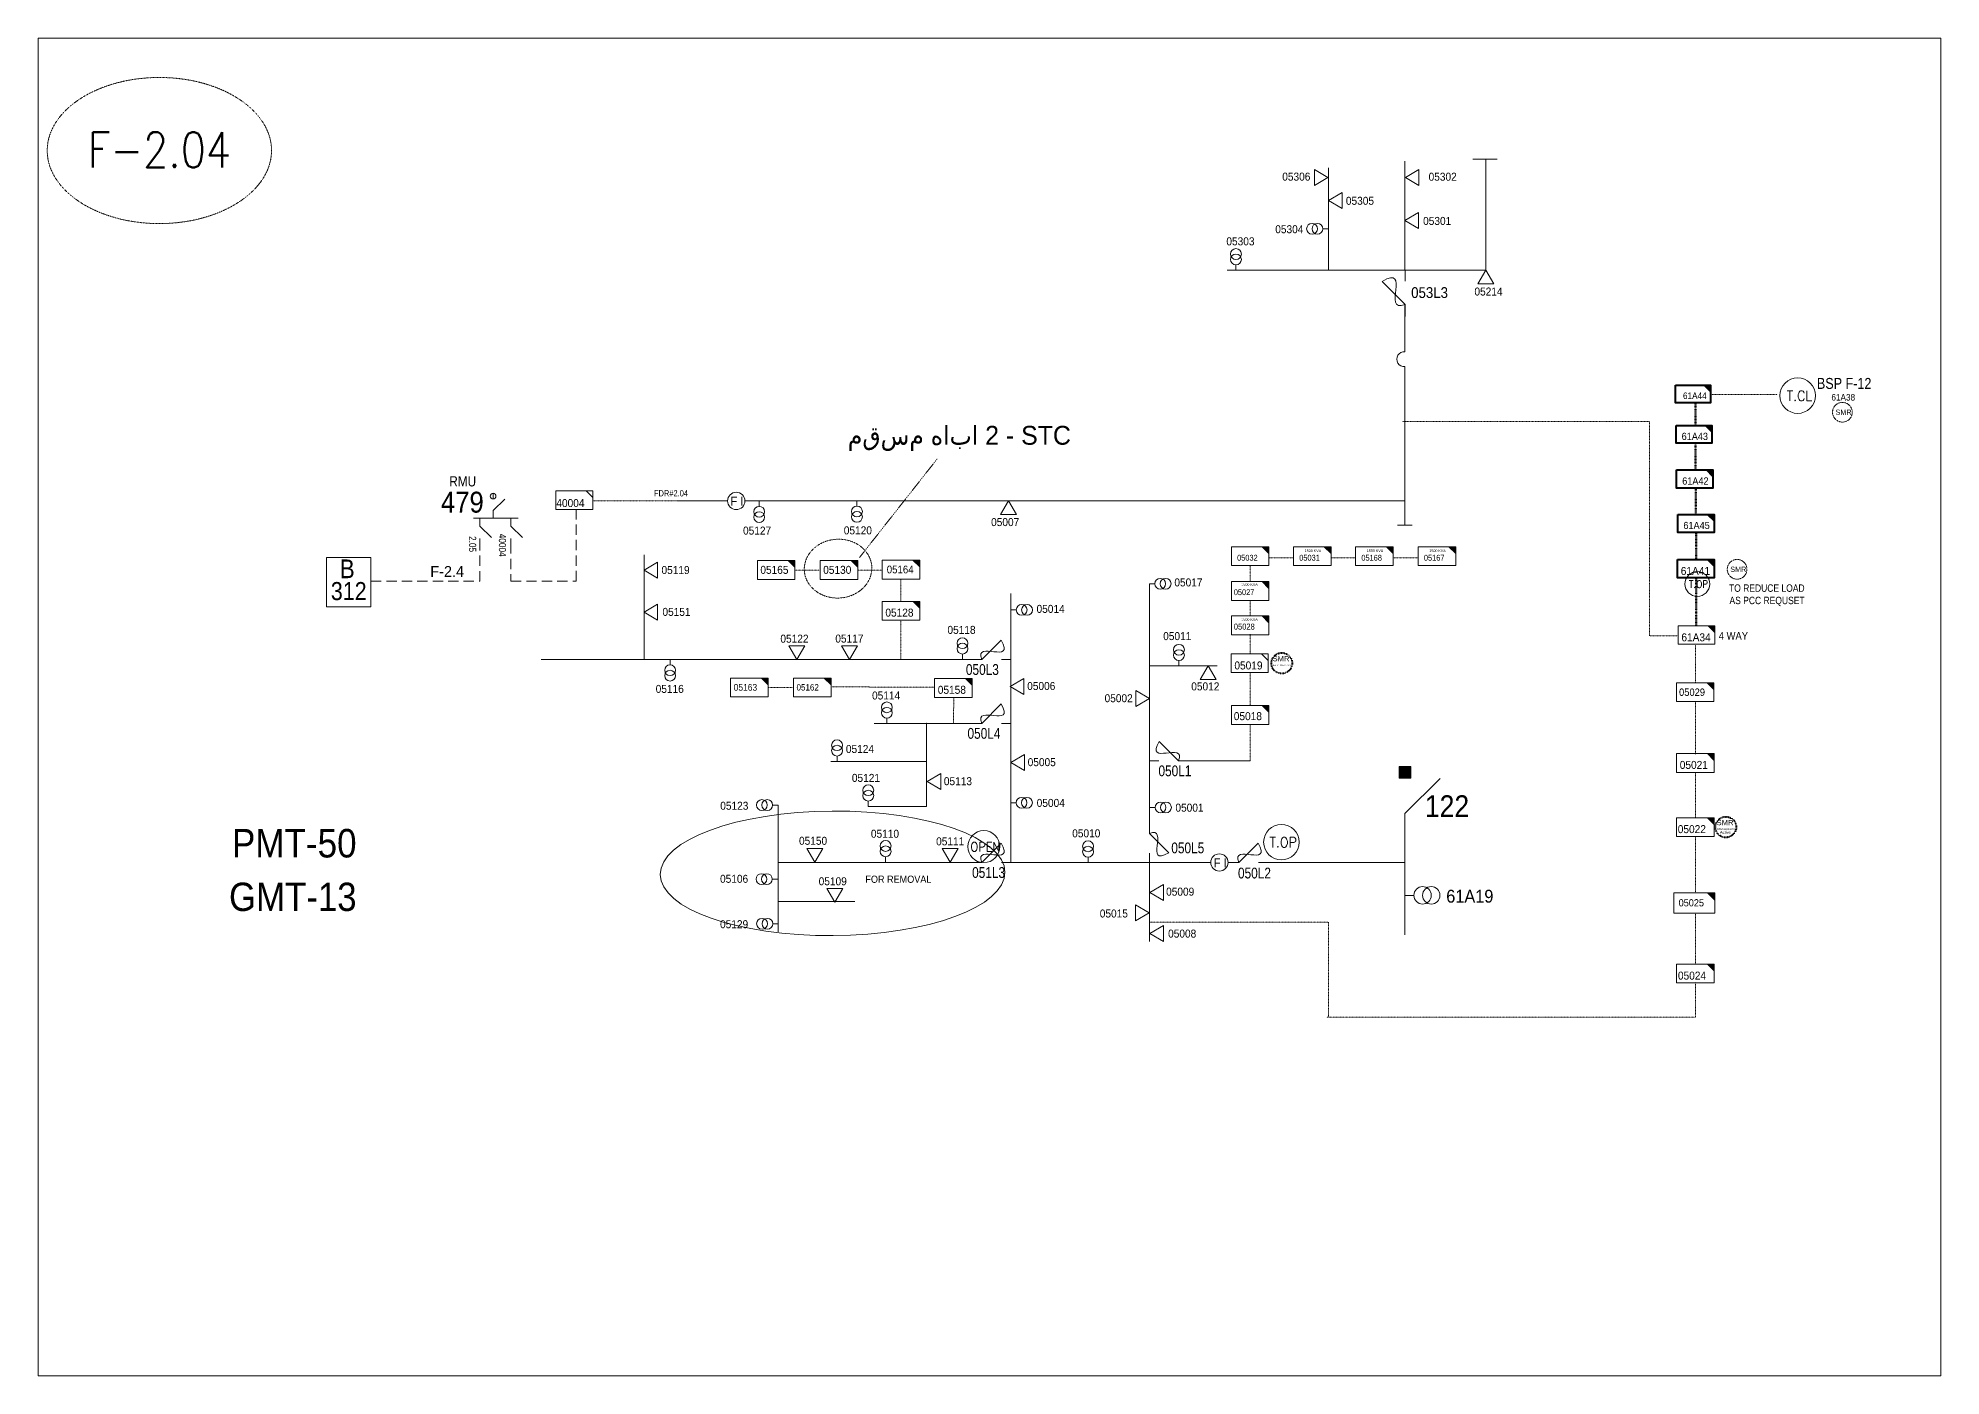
# Model space of a CAD drawing. Header units: metres. Extents: x 65984 to 144644, y -19036 to 23726.
# Drawn here: x 113699 to 114579, y 13125 to 13744 of the extents above; entities that cross this region are included whole.
import ezdxf
from ezdxf.enums import TextEntityAlignment as Align

# ---------------------------------------------------------------- set-up
doc = ezdxf.new("R2010")
doc.units = ezdxf.units.M
doc.header["$MEASUREMENT"] = 0
doc.linetypes.add('DGN Style 3', pattern=[0.013877, 0, -0.013877])
doc.linetypes.add('HIDDEN2', pattern=[2381.25, 1587.5, -793.75])
doc.layers.get('0').update_dxf_attribs({"color": 95, "lineweight": 40})
for name, color, linetype, lineweight in [('ABS', 7, 'Continuous', 40), ('ABS NUMBER', 112, 'Continuous', 30), ('d_eos', 111, 'Continuous', 40), ('d_eos no', 121, 'Continuous', 40), ('d_fco', 5, 'Continuous', 40), ('d_fco text', 95, 'Continuous', 40), ('d_oh branch', 94, 'Continuous', 40), ('d_switch', 95, 'Continuous', 40), ('d_tf', 1, 'Continuous', 40), ('d_tf no', 6, 'Continuous', 40), ('d_tf_200', 1, 'Continuous', 40), ('d_ug cable', 95, 'Continuous', 40), ('d_unit sub', 7, 'Continuous', 40), ('EARTH FAULT INDICATOR', 95, 'Continuous', 40), ('FDR  2  05', 154, 'Continuous', 40), ('fedr no', 95, 'Continuous', 40), ('GRID STATION 01', 7, 'Continuous', 40), ('Level 37', 7, 'Continuous', 0), ('O H MAIN FEEDER', 4, 'Continuous', 100), ('SW N O', 114, 'Continuous', 30)]:
    doc.layers.add(name, color=color, linetype=linetype, lineweight=lineweight)
doc.styles.add('NASKHF', font='naskhf.shx', dxfattribs={"height": 8})
doc.styles.get("Standard").update_dxf_attribs({"font": 'txt.shx'})
doc.styles.add('Style-Andalus', font='andlso.ttf')
doc.styles.add('Style-Arabic Transparent', font='arial.ttf')
doc.styles.add('Style-Arial', font='arial.ttf')
doc.styles.add('Style-ENGINEERING', font='ENGINEERING.shx')
doc.styles.add('Style-msdefault', font='msdefault.shx')
doc.styles.add('Style-STANDARD', font='STANDARD.shx')

# ---------------------------------------------------------------- blocks, each defined once
blk = doc.blocks.new('TF_8')
at = {"color": 0, "linetype": 'ByBlock', "lineweight": -2}
blk.add_line((6.3, 4.95), (9.9, 1.35), dxfattribs=at)
blk.add_3dface([(-10.1, 4.95), (9.9, 4.95), (9.9, -5.05), (-10.1, -5.05)], dxfattribs=at)
blk = doc.blocks.new('TFU_87')
at = {"layer": 'd_tf_200', "color": 6, "linetype": 'Continuous', "lineweight": 13}
blk.add_line((0, 10), (0, 0), dxfattribs=at)
at = {"layer": 'd_tf_200', "color": 6, "linetype": 'Continuous', "lineweight": 13, "extrusion": (0, 0, -1)}
for centre in [(0, 30), (0, 20)]:
    blk.add_circle(centre, 10, dxfattribs=at)
blk = doc.blocks.new('*U1012')
at = {"layer": 'd_fco', "color": 7, "linetype": 'Continuous', "lineweight": 13}
blk.add_line((-4.6, 4.21), (-10.13, 4.21), dxfattribs=at)
at = {"layer": 'd_fco', "color": 7, "linetype": 'Continuous', "lineweight": 13, "flags": 128}
blk.add_lwpolyline([(13.02, 4.21), (7.07, 4.21), (-4.4, -7.26)], dxfattribs=at)
at = {"layer": 'd_fco', "color": 7, "linetype": 'Continuous', "lineweight": 13}
blk.add_open_spline([(-4.4, -7.26), (-13, 7.69), (11.58, -7.67), (7.07, 4.21)], degree=3, dxfattribs=at)
blk = doc.blocks.new('ABS2_1_1')
at = {"color": 0, "linetype": 'ByBlock', "lineweight": -2, "ltscale": 500}
for q in [(-29900, 43500), (0, 0)]:
    blk.add_line((0, 13600), q, dxfattribs=at)
at = {"color": 0, "linetype": 'ByBlock', "lineweight": -2, "ltscale": 500, "flags": 128}
for points in [[(5000, 43600), (-5000, 43600), (-5000, 53600), (5000, 53600)], [(3791, 49653), (3791, 49653), (3791, 49653)]]:
    blk.add_lwpolyline(points, close=True, dxfattribs=at)
at = {"color": 0, "linetype": 'ByBlock', "lineweight": -2, "ltscale": 500}
for points in [[(5000, 43600), (-5000, 43600), (5000, 53600), (-5000, 53600)], [(3791, 49653), (3791, 49653), (3791, 49653)]]:
    blk.add_solid(points, dxfattribs=at)
blk = doc.blocks.new('exist.us-1000kva')
at = {"color": 0, "linetype": 'ByBlock', "lineweight": -2, "flags": 128}
blk.add_lwpolyline([(40, 12.9), (32.8, 20), (40, 20)], close=True, dxfattribs=at)
at = {"color": 0, "linetype": 'ByBlock', "lineweight": -2, "extrusion": (0, 0, -1)}
blk.add_solid([(-40, 12.9), (-32.8, 20), (-40, 20)], dxfattribs=at)
at = {"color": 0, "linetype": 'ByBlock', "lineweight": -2, "xscale": 2, "yscale": 2}
blk.add_blockref('TF_8', (20.2, 10.1), dxfattribs=at)
blk = doc.blocks.new('*U1006')
at = {"layer": 'EARTH FAULT INDICATOR', "color": 2, "linetype": 'Continuous', "lineweight": 13}
blk.add_circle((0.02, 0.13), 4, dxfattribs=at)
at = {"layer": 'EARTH FAULT INDICATOR', "color": 2, "lineweight": 13, "style": 'Style-Andalus', "width": 0.9}
blk.add_text('F I', height=4.234, dxfattribs=at).set_placement((-2.61, 2.11), align=Align.TOP_LEFT)
blk = doc.blocks.new('FUSE01')
at = {"color": 0, "linetype": 'ByBlock', "lineweight": -2}
blk.add_line((0, -17.15), (0, -22.55), dxfattribs=at)
at = {"color": 0, "linetype": 'ByBlock', "lineweight": -2, "flags": 128}
blk.add_lwpolyline([(0, 0.05), (0, -5.75), (-11.2, -16.95)], dxfattribs=at)
at = {"color": 0, "linetype": 'ByBlock', "lineweight": -2}
blk.add_open_spline([(-11.2, -16.95), (3.4, -25.35), (-11.6, -1.35), (0, -5.75)], degree=3, dxfattribs=at)
blk = doc.blocks.new('TRA1_732')
at = {"layer": 'd_tf', "color": 6, "linetype": 'Continuous', "lineweight": 13, "ltscale": 0.00031041, "extrusion": (0, 0, -1), "flags": 128}
blk.add_lwpolyline([(-10, -17), (0, 0), (10, -17)], close=True, dxfattribs=at)
blk = doc.blocks.new('TRA1_731')
at = {"layer": 'd_tf', "color": 6, "linetype": 'Continuous', "lineweight": 13, "ltscale": 0.00031041, "xscale": 1.000046566207833, "yscale": 1.000046566207833, "zscale": 1.000046566207833, "rotation": 180}
blk.add_blockref('TRA1_732', (0, 0), dxfattribs=at)
blk = doc.blocks.new('TRA1_734')
at = {"layer": 'd_tf', "color": 6, "linetype": 'Continuous', "lineweight": 13, "ltscale": 0.00031041, "flags": 128}
blk.add_lwpolyline([(10, -17), (0, 0), (-10, -17)], close=True, dxfattribs=at)
blk = doc.blocks.new('TRA1_733')
at = {"layer": 'd_tf', "color": 6, "linetype": 'Continuous', "lineweight": 13, "ltscale": 0.00031041, "xscale": 1.000046566207833, "yscale": 1.000046566207833, "zscale": 1.000046566207833, "rotation": 180}
blk.add_blockref('TRA1_734', (0, 0), dxfattribs=at)
blk = doc.blocks.new('TRA1_736')
at = {"layer": 'd_tf', "color": 6, "linetype": 'Continuous', "lineweight": 13, "ltscale": 0.00031041, "flags": 128}
blk.add_lwpolyline([(10, -17), (0, 0), (-10, -17)], close=True, dxfattribs=at)
blk = doc.blocks.new('TRA1_735')
at = {"layer": 'd_tf', "color": 6, "linetype": 'Continuous', "lineweight": 13, "ltscale": 0.00031041, "xscale": 1.000046566207833, "yscale": 1.000046566207833, "zscale": 1.000046566207833, "rotation": 180}
blk.add_blockref('TRA1_736', (0, 0), dxfattribs=at)
blk = doc.blocks.new('TRA1_738')
at = {"layer": 'd_tf', "color": 6, "linetype": 'Continuous', "lineweight": 13, "ltscale": 0.00033988, "flags": 128}
blk.add_lwpolyline([(10, -17), (0, 0), (-10, -17)], close=True, dxfattribs=at)
blk = doc.blocks.new('TRA1_737')
at = {"layer": 'd_tf', "color": 6, "linetype": 'Continuous', "lineweight": 13, "ltscale": 0.00033988, "xscale": 1.000046566207833, "yscale": 1.000046566207833, "zscale": 1.000046566207833, "rotation": 180}
blk.add_blockref('TRA1_738', (0, 0), dxfattribs=at)
blk = doc.blocks.new('TRA1_740')
at = {"layer": 'd_tf', "color": 6, "linetype": 'Continuous', "lineweight": 13, "ltscale": 0.00033988, "extrusion": (0, 0, -1), "flags": 128}
blk.add_lwpolyline([(-10, -17), (0, 0), (10, -17)], close=True, dxfattribs=at)
blk = doc.blocks.new('TRA1_739')
at = {"layer": 'd_tf', "color": 6, "linetype": 'Continuous', "lineweight": 13, "ltscale": 0.00033988, "xscale": 1.000046566207833, "yscale": 1.000046566207833, "zscale": 1.000046566207833, "rotation": 180}
blk.add_blockref('TRA1_740', (0, 0), dxfattribs=at)
blk = doc.blocks.new('TRA1_742')
at = {"layer": 'd_tf', "color": 6, "linetype": 'Continuous', "lineweight": 13, "ltscale": 0.00033988, "extrusion": (0, 0, -1), "flags": 128}
blk.add_lwpolyline([(-10, -17), (0, 0), (10, -17)], close=True, dxfattribs=at)
blk = doc.blocks.new('TRA1_741')
at = {"layer": 'd_tf', "color": 6, "linetype": 'Continuous', "lineweight": 13, "ltscale": 0.00033988, "xscale": 1.000046566207833, "yscale": 1.000046566207833, "zscale": 1.000046566207833, "rotation": 180}
blk.add_blockref('TRA1_742', (0, 0), dxfattribs=at)
blk = doc.blocks.new('TRA1_744')
at = {"layer": 'd_tf', "color": 6, "linetype": 'Continuous', "lineweight": 13, "ltscale": 0.00033988, "extrusion": (0, 0, -1), "flags": 128}
blk.add_lwpolyline([(-10, -17), (0, 0), (10, -17)], close=True, dxfattribs=at)
blk = doc.blocks.new('TRA1_743')
at = {"layer": 'd_tf', "color": 6, "linetype": 'Continuous', "lineweight": 13, "ltscale": 0.00033988, "xscale": 1.000046566207833, "yscale": 1.000046566207833, "zscale": 1.000046566207833, "rotation": 180}
blk.add_blockref('TRA1_744', (0, 0), dxfattribs=at)
blk = doc.blocks.new('TRA1_746')
at = {"layer": 'd_tf', "color": 6, "linetype": 'Continuous', "lineweight": 13, "ltscale": 0.00033988, "extrusion": (0, 0, -1), "flags": 128}
blk.add_lwpolyline([(-10, -17), (0, 0), (10, -17)], close=True, dxfattribs=at)
blk = doc.blocks.new('TRA1_745')
at = {"layer": 'd_tf', "color": 6, "linetype": 'Continuous', "lineweight": 13, "ltscale": 0.00033988, "xscale": 1.000046566207833, "yscale": 1.000046566207833, "zscale": 1.000046566207833, "rotation": 180}
blk.add_blockref('TRA1_746', (0, 0), dxfattribs=at)
blk = doc.blocks.new('*U3828')
at = {"color": 2, "linetype": 'DGN Style 3'}
blk.add_circle((0, 0), 40.1, dxfattribs=at)
at = {"color": 1, "style": 'Style-ENGINEERING', "width": 1.09375}
blk.add_text('SMR', height=20.04, dxfattribs=at).set_placement((29.5, 7.3), align=Align.RIGHT)
at = {"color": 7, "true_color": 0xffffff, "insert": (-35.1, -5.1), "char_height": 5.833, "width": 324.554, "attachment_point": 1}
blk.add_mtext('\\fCalibri|b0|i0|c178178|p39;ACTIVE 18.09.2023\\P', dxfattribs=at)
blk = doc.blocks.new('*U1280')
at = {"layer": 'SW N O', "color": 1, "lineweight": 13}
blk.add_circle((0, 0), 16.8, dxfattribs=at)
at = {"layer": 'SW N O', "color": 1, "lineweight": 13, "style": 'Style-STANDARD'}
blk.add_text('T.CL', height=9.6, dxfattribs=at).set_placement((1.7, -0.2), align=Align.MIDDLE_CENTER)
blk = doc.blocks.new('*U4150')
at = {"layer": 'SW N O', "color": 121, "lineweight": 13}
blk.add_circle((0, 0), 16.8, dxfattribs=at)
at = {"layer": 'SW N O', "color": 121, "lineweight": 13, "style": 'Style-STANDARD'}
blk.add_text('T.OP', height=9.6, dxfattribs=at).set_placement((1.7, -0.2), align=Align.MIDDLE_CENTER)
blk = doc.blocks.new('*U4411')
at = {"layer": 'SW N O', "color": 131, "lineweight": 13}
blk.add_circle((0, 0), 16.8, dxfattribs=at)
at = {"layer": 'SW N O', "color": 131, "lineweight": 13, "style": 'Style-STANDARD'}
blk.add_text('OPEN', height=9.6, dxfattribs=at).set_placement((1.7, -0.2), align=Align.MIDDLE_CENTER)

msp = doc.modelspace()

# ---------------------------------------------------------------- linework, layer by layer
at = {"layer": 'd_eos', "color": 7, "linetype": 'Continuous', "lineweight": 13, "ltscale": 0.393194}
for p, q in [((113909.73, 13531.06), (113909.73, 13533.25)), ((113909.73, 13525.49), (113915.16, 13530.76)), ((113909.73, 13521.89), (113909.73, 13525.49)), ((113900.71, 13521.91), (113921.24, 13521.91)), ((113903.59, 13521.88), (113903.59, 13518.28)), ((113903.59, 13518.28), (113909.02, 13513.01)), ((113917.96, 13521.91), (113917.96, 13518.31)), ((113917.96, 13518.31), (113923.39, 13513.04)), ((113903.59, 13512.51), (113903.59, 13510.32)), ((113917.96, 13512.54), (113917.96, 13510.35))]:
    msp.add_line(p, q, dxfattribs=at)
at = {"layer": 'd_oh branch', "color": 6, "linetype": 'Continuous', "lineweight": 13}
for p, q in [((114295.96, 13683.86), (114295.96, 13636.57)), ((114331.41, 13686.99), (114331.41, 13636.71)), ((114374.06, 13687.87), (114362.76, 13687.87)), ((114368.78, 13687.87), (114368.78, 13636.57)), ((114249.19, 13636.57), (114368.78, 13636.57)), ((114331.41, 13620.77), (114331.41, 13598.84)), ((114331.41, 13592.02), (114331.41, 13529.93)), ((114328.01, 13518.8), (114334.77, 13518.8)), ((113979.52, 13456.63), (113979.52, 13505.07)), ((114213.21, 13491.64), (114213.21, 13380.87)), ((114149.1, 13487.18), (114149.1, 13362.79)), ((113932.01, 13456.63), (114130.94, 13456.63)), ((114213.21, 13453.63), (114244.52, 13453.63)), ((114131.58, 13427.11), (114085.97, 13427.11)), ((114110.14, 13427.11), (114110.14, 13388.67)), ((114110.14, 13409.43), (114065.89, 13409.43)), ((114230, 13409.8), (114259.77, 13409.8)), ((114041.5, 13330.79), (114041.5, 13389.34)), ((114110.14, 13388.67), (114083.23, 13388.67)), ((114131.03, 13362.79), (114041.5, 13362.79)), ((114241.58, 13362.79), (114149.1, 13362.79)), ((114213.21, 13362.79), (114213.21, 13326.23)), ((114251.11, 13362.79), (114249.58, 13362.79)), ((114331.41, 13362.79), (114267.95, 13362.79)), ((114041.5, 13344.79), (114076.99, 13344.79))]:
    msp.add_line(p, q, dxfattribs=at)
msp.add_arc((114331.07, 13595.43), 3.43, 84.35972, 275.64021, dxfattribs=at)
at = {"layer": 'd_ug cable', "color": 2, "linetype": 'DGN Style 3', "lineweight": 13}
msp.add_line((114079.18, 13503.8), (114115.05, 13549.33), dxfattribs=at)
at = {"layer": 'd_ug cable', "color": 6, "linetype": 'DGN Style 3', "lineweight": 13}
for p, q in [((113994.99, 13529.93), (113955.83, 13529.93)), ((114259.75, 13492.89), (114259.76, 13500.06)), ((114279.83, 13503.61), (114268.55, 13503.61)), ((114308.57, 13503.61), (114297.21, 13503.6)), ((114337.48, 13503.61), (114325.95, 13503.6)), ((114060.56, 13497.93), (114049.28, 13497.93)), ((114089.63, 13497.93), (114078.35, 13497.93)), ((114098.31, 13483.5), (114098.31, 13493.83)), ((114259.75, 13476.78), (114259.76, 13483.95)), ((114098.34, 13456.63), (114098.34, 13474.81)), ((114259.75, 13459.19), (114259.76, 13468.37)), ((114465.75, 13445.98), (114465.75, 13463.36)), ((114259.77, 13435.48), (114259.77, 13450.66)), ((114048.21, 13443.6), (114036.93, 13443.6)), ((114113.89, 13443.85), (114066.45, 13443.94)), ((114122.69, 13427.11), (114122.71, 13438.99)), ((114465.75, 13412.92), (114465.75, 13436.96)), ((114259.77, 13409.8), (114259.77, 13426.64))]:
    msp.add_line(p, q, dxfattribs=at)
at = {"layer": 'd_ug cable', "color": 6, "linetype": 'DGN Style 3', "lineweight": 13, "flags": 128}
for points in [[(114503.57, 13579.18), (114472.71, 13579.18)], [(114444.52, 13566.69), (114330.19, 13566.69)], [(114444.52, 13566.69), (114444.52, 13467.57), (114457.48, 13467.57)], [(114465.75, 13383.22), (114465.75, 13404.4)], [(114465.75, 13348.83), (114465.75, 13374.72)], [(114213.21, 13335.26), (114295.97, 13335.25), (114295.97, 13291.29)], [(114465.69, 13315.77), (114465.74, 13339.23)], [(114465.71, 13291.21), (114465.74, 13307.49)], [(114465.71, 13291.21), (114295.14, 13291.21)]]:
    msp.add_lwpolyline(points, dxfattribs=at)
at = {"layer": 'd_ug cable', "color": 6, "linetype": 'DGN Style 3', "lineweight": 100, "flags": 128}
for points in [[(114465.76, 13564.83), (114465.76, 13575.34)], [(114465.79, 13544.34), (114465.79, 13556.61)], [(114465.95, 13523.86), (114465.95, 13536.22)], [(114466.07, 13502.97), (114466.07, 13515.33)], [(114466.11, 13472.4), (114466.11, 13494.34)]]:
    msp.add_lwpolyline(points, dxfattribs=at)
at = {"layer": 'd_ug cable', "color": 6, "linetype": 'HIDDEN2', "lineweight": 13, "ltscale": 0.003}
for points in [[(113917.96, 13510.35), (113917.96, 13492.82), (113948.13, 13492.82), (113948.13, 13525.78)], [(113853.24, 13492.76), (113903.59, 13492.76), (113903.59, 13510.32)]]:
    msp.add_lwpolyline(points, dxfattribs=at)
at = {"layer": 'd_ug cable', "color": 2, "linetype": 'DGN Style 3', "lineweight": 13}
for centre in [(114533.68, 13570.93), (114484.99, 13498.32)]:
    msp.add_circle(centre, 4.56, dxfattribs=at)
at = {"layer": 'd_ug cable', "color": 2, "linetype": 'Continuous', "lineweight": 0}
msp.add_ellipse((114066.72, 13357.76), major_axis=(79.7, 0.51), ratio=0.361282, dxfattribs=at)
at = {"layer": 'FDR  2  05', "color": 6, "linetype": 'Continuous', "lineweight": 13}
msp.add_point((114110.14, 13427.11), dxfattribs=at)
at = {"layer": 'fedr no', "color": 82, "linetype": 'DGN Style 3', "lineweight": 13, "true_color": 0x1dc70e}
msp.add_ellipse((113755.4, 13691.92), major_axis=(51.86, 0), ratio=0.651175, dxfattribs=at)
at = {"layer": 'fedr no', "color": 2, "linetype": 'DGN Style 3', "lineweight": 13}
msp.add_ellipse((114069.24, 13498.63), major_axis=(15.6, 0.87), ratio=0.870376, dxfattribs=at)
at = {"layer": 'GRID STATION 01', "color": 6, "lineweight": 13, "ltscale": 0.379284, "flags": 128}
msp.add_lwpolyline([(113832.75, 13481.04), (113832.75, 13503.78), (113853.24, 13503.78), (113853.24, 13481.04)], close=True, dxfattribs=at)
at = {"layer": 'O H MAIN FEEDER', "color": 6, "lineweight": 13, "ltscale": 0.488306}
for p, q in [((113995, 13529.93), (114018.16, 13529.93)), ((114026.16, 13529.93), (114331.41, 13529.93)), ((114331.41, 13529.93), (114331.41, 13518.81))]:
    msp.add_line(p, q, dxfattribs=at)
at = {"layer": 'O H MAIN FEEDER', "color": 6, "lineweight": 13, "ltscale": 0.707779}
msp.add_line((114331.41, 13377.97), (114331.41, 13329.29), dxfattribs=at)
at = {"layer": 'O H MAIN FEEDER', "color": 140, "linetype": 'Continuous', "lineweight": 13, "flags": 128}
msp.add_lwpolyline([(113699.3, 13743.91), (114579.25, 13743.91), (114579.25, 13125.41), (113699.3, 13125.41)], close=True, dxfattribs=at)
at = {"layer": 'O H MAIN FEEDER', "color": 6, "lineweight": 13, "ltscale": 0.356433}
msp.add_circle((113909.73, 13532.16), 1.29, dxfattribs=at)

# ---------------------------------------------------------------- block references
at = {"color": 1, "xscale": 0.12, "yscale": 0.12, "zscale": 0.12}
for p in [(114274.42, 13454.91), (114479.76, 13379.15)]:
    msp.add_blockref('*U3828', p, dxfattribs=at)
at = {"layer": 'ABS', "color": 7, "linetype": 'Continuous', "lineweight": 13, "ltscale": 0.812883, "xscale": 0.0005446322480400587, "yscale": -0.0005446322480400591, "zscale": 0.000360672857092237, "rotation": 180.0000068769633}
msp.add_blockref('ABS2_1_1', (114331.41, 13377.97), dxfattribs=at)
at = {"layer": 'd_fco', "color": 7, "linetype": 'Continuous', "lineweight": 13}
for name, p, xscale, yscale, zscale, rotation in [('*U1012', (114327.51, 13627.32), 0.9267218612652155, 0.9267218612652155, 0.9267218612652155, 270.0000000006), ('FUSE01', (114131.06, 13456.63), 0.8, -0.8, 0.4267622666565712, 269.9999999999999), ('FUSE01', (114213.21, 13380.83), 0.8, -0.8, 0.4267622666565712, 180), ('FUSE01', (114131.06, 13362.79), 0.8, -0.8, 0.4267622666565712, 269.9999999999999), ('FUSE01', (114249.91, 13362.79), 0.8, -0.8, 0.4267622666565712, 269.9999999999999)]:
    msp.add_blockref(name, p, dxfattribs=dict(at, xscale=xscale, yscale=yscale, zscale=zscale, rotation=rotation))
at = {"layer": 'd_fco', "color": 6, "linetype": 'Continuous', "lineweight": 13, "xscale": 0.8}
for p, yscale, zscale, rotation in [((114131.06, 13427.11), -0.8, 0.4267622666565712, 269.9999999999999), ((114231.31, 13409.8), 0.8, 0.1205302691593963, 269.9998055103212)]:
    msp.add_blockref('FUSE01', p, dxfattribs=dict(at, yscale=yscale, zscale=zscale, rotation=rotation))
at = {"layer": 'd_tf', "color": 6, "linetype": 'Continuous', "lineweight": 13, "ltscale": 0.00031041}
for name, p, xscale, yscale, zscale, rotation in [('TRA1_733', (114295.8, 13679.47), 0.37, 0.37, 0.37, 89.99999999999997), ('TRA1_733', (114296.01, 13668.8), 0.37, 0.37, 0.37, 270.000121606362), ('TRA1_735', (114331.33, 13659.56), 0.3699999999999998, 0.3699999999999998, 0.3699999999999998, 270.0000254228157)]:
    msp.add_blockref(name, p, dxfattribs=dict(at, xscale=xscale, yscale=yscale, zscale=zscale, rotation=rotation))
at = {"layer": 'd_tf', "color": 6, "linetype": 'Continuous', "lineweight": 13, "ltscale": 0.00031041, "extrusion": (0, 0, -1)}
for name, p, xscale, yscale, zscale, rotation in [('TRA1_733', (-114331.57, 13679.51), 0.37, 0.37, 0.37, 90.00007752221121), ('TRA1_731', (-114368.77, 13636.56), 0.3700000000000001, 0.3700000000000001, 0.3700000000000001, 179.9999883213208)]:
    msp.add_blockref(name, p, dxfattribs=dict(at, xscale=xscale, yscale=yscale, zscale=zscale, rotation=rotation))
at = {"layer": 'd_tf', "color": 6, "linetype": 'Continuous', "lineweight": 13, "ltscale": 0.00033988, "xscale": 0.37, "yscale": 0.37, "zscale": 0.37}
for p, rotation in [((114148.06, 13529.92), 179.9999999999999), ((113979.53, 13497.87), 269.9999999999999), ((113979.53, 13478.52), 269.9999999999999), ((114148.9, 13444.16), 270), ((114240.45, 13453.62), 180), ((114149.11, 13409.05), 269.9999999999999), ((114110.41, 13400.25), 269.9999999999999), ((114213.37, 13348.96), 269.9999999999999), ((114213.37, 13330), 269.9999999999999)]:
    msp.add_blockref('TRA1_737', p, dxfattribs=dict(at, rotation=rotation))
at = {"layer": 'd_tf', "color": 6, "linetype": 'Continuous', "lineweight": 13, "ltscale": 0.00033988, "extrusion": (0, 0, -1)}
for name, p, xscale, yscale, zscale, rotation in [('TRA1_737', (-114050.13, 13456.61), 0.37, 0.37, 0.37, 359.9999999999999), ('TRA1_737', (-114074.56, 13456.61), 0.37, 0.37, 0.37, 359.9999999999999), ('TRA1_745', (-114213.21, 13438.61), 0.3699999999999997, 0.3699999999999997, 0.3699999999999997, 270.0000066780336), ('TRA1_743', (-114067.69, 13344.5), 0.3700000000000001, 0.3700000000000001, 0.3700000000000001, 359.9999437561426), ('TRA1_739', (-114213.06, 13339.48), 0.3700000000000001, 0.3700000000000001, 0.3700000000000001, 270.0000073159424)]:
    msp.add_blockref(name, p, dxfattribs=dict(at, xscale=xscale, yscale=yscale, zscale=zscale, rotation=rotation))
at = {"layer": 'd_tf', "color": 6, "linetype": 'Continuous', "lineweight": 13, "ltscale": 0.00033988, "extrusion": (0, 0, -1), "xscale": 0.37, "yscale": 0.37, "zscale": 0.37}
for name, p in [('TRA1_741', (-114058.5, 13362.94)), ('TRA1_737', (-114121.01, 13362.94))]:
    msp.add_blockref(name, p, dxfattribs=at)
at = {"layer": 'd_tf_200', "color": 6, "linetype": 'Continuous', "lineweight": 13}
for p, xscale, yscale, zscale, rotation in [((114295.92, 13655.73), 0.25, 0.25, 0.25, 90.00001167867917), ((114032.78, 13529.93), 0.25, 0.25, 0.25, 179.9999999999999), ((114077.98, 13530.05), 0.25, 0.25, 0.25, 179.9999999999999), ((114213.21, 13491.64), 0.2500000000000002, 0.2500000000000002, 0.2500000000000002, 270.0000006402663), ((114149.14, 13479.55), 0.25, 0.25, 0.25, 269.9999999999998), ((114126.77, 13456.64), 0.25, 0.25, 0.25, 359.9999999999999), ((114226.87, 13453.63), 0.25, 0.25, 0.25, 359.9999999999998), ((113991.57, 13456.65), 0.25, 0.25, 0.25, 179.9999999999999), ((114091.81, 13427), 0.25, 0.25, 0.25, 359.9999999999999), ((114068.77, 13409.48), 0.25, 0.25, 0.25, 359.9999999999999), ((114083.23, 13388.67), 0.25, 0.25, 0.25, 359.9999999999999), ((114149.1, 13390.39), 0.25, 0.25, 0.25, 269.9999999999998), ((114213.36, 13388.22), 0.25, 0.25, 0.25, 269.9999999999998), ((114331.48, 13347.59), 0.4026275000000004, 0.4026275000000004, 0.4026275000000004, 270.0001940511205), ((114041.6, 13334.46), 0.25, 0.25, 0.25, 89.9999999999998)]:
    msp.add_blockref('TFU_87', p, dxfattribs=dict(at, xscale=xscale, yscale=yscale, zscale=zscale, rotation=rotation))
at = {"layer": 'd_tf_200', "color": 6, "linetype": 'Continuous', "lineweight": 13, "extrusion": (0, 0, -1)}
for p, xscale, yscale, zscale, rotation in [((-114253.24, 13636.57), 0.25, 0.25, 0.25, 359.9999883213206), ((-114041.5, 13389.34), 0.2500000000000001, 0.2500000000000001, 0.2500000000000001, 270.0001871742572), ((-114091.24, 13362.93), 0.25, 0.25, 0.25, 359.9999999999999), ((-114184.85, 13362.77), 0.25, 0.25, 0.25, 359.999999611727), ((-114041.31, 13355.09), 0.25, 0.25, 0.25, 269.9999999999998)]:
    msp.add_blockref('TFU_87', p, dxfattribs=dict(at, xscale=xscale, yscale=yscale, zscale=zscale, rotation=rotation))
at = {"layer": 'd_unit sub', "color": 6, "linetype": 'Continuous', "lineweight": 40, "rotation": 359.9999999999999}
for p, xscale, yscale, zscale in [((114456.44, 13575.34), 0.4068778722572529, 0.4068778722572529, 0.3218256929083869), ((114456.84, 13556.61), 0.4107072928013987, 0.4107072928013987, 0.357584103231541), ((114457.03, 13535.89), 0.4192532682146921, 0.4192532682146921, 0.357584103231541), ((114457.57, 13515.33), 0.4192532682146921, 0.4192532682146921, 0.357584103231541)]:
    msp.add_blockref('exist.us-1000kva', p, dxfattribs=dict(at, xscale=xscale, yscale=yscale, zscale=zscale))
at = {"layer": 'd_unit sub', "color": 6, "linetype": 'Continuous', "lineweight": 13, "rotation": 359.9999999999999}
for name, p, xscale, yscale, zscale in [('TF_8', (113947.33, 13530.33), 0.8535245333131425, 0.8535245333131425, 0.4267622666565712), ('exist.us-1000kva', (114251.12, 13500.06), 0.4344008518096042, 0.4344008518096042, 0.4267622666565712), ('exist.us-1000kva', (114279.84, 13500.06), 0.4344008518096042, 0.4344008518096042, 0.4267622666565712), ('exist.us-1000kva', (114308.58, 13500.06), 0.4344008518096042, 0.4344008518096042, 0.4267622666565712), ('exist.us-1000kva', (114337.48, 13500.06), 0.4344008518096042, 0.4344008518096042, 0.4267622666565712), ('exist.us-1000kva', (114031.93, 13493.68), 0.4344008518096042, 0.4344008518096042, 0.4267622666565712), ('exist.us-1000kva', (114060.99, 13493.68), 0.4344008518096042, 0.4344008518096042, 0.4267622666565712), ('exist.us-1000kva', (114089.63, 13493.83), 0.4344008518096042, 0.4344008518096042, 0.4267622666565712), ('exist.us-1000kva', (114251.12, 13483.95), 0.4344008518096042, 0.4344008518096042, 0.4267622666565712), ('exist.us-1000kva', (114089.65, 13474.81), 0.4344008518096042, 0.4344008518096042, 0.4267622666565712), ('exist.us-1000kva', (114251.12, 13468.05), 0.4344008518096042, 0.4344008518096042, 0.4267622666565712), ('exist.us-1000kva', (114457.74, 13463.67), 0.4244821184432896, 0.4244821184432896, 0.3973156702572678), ('exist.us-1000kva', (114019.58, 13439.36), 0.4344008518096042, 0.4344008518096042, 0.4267622666565712), ('exist.us-1000kva', (114048.64, 13439.36), 0.4344008518096042, 0.4344008518096042, 0.4267622666565712), ('exist.us-1000kva', (114113.89, 13439.12), 0.4344008518096042, 0.4344008518096042, 0.4267622666565712), ('exist.us-1000kva', (114456.96, 13437.18), 0.4317142677787972, 0.4317142677787972, 0.3840860399909141), ('exist.us-1000kva', (114251.12, 13426.64), 0.4344008518096042, 0.4344008518096042, 0.4267622666565712), ('exist.us-1000kva', (114457, 13404.4), 0.4344008518096042, 0.4344008518096042, 0.4267622666565712), ('exist.us-1000kva', (114455.7, 13339.35), 0.4736054370602187, 0.4736054370602187, 0.3840860399909141), ('exist.us-1000kva', (114457, 13307.08), 0.4344008518096042, 0.4344008518096042, 0.4267622666565712)]:
    msp.add_blockref(name, p, dxfattribs=dict(at, xscale=xscale, yscale=yscale, zscale=zscale))
at = {"layer": 'd_unit sub', "color": 2, "linetype": 'Continuous', "lineweight": 40, "xscale": 0.4244821184432896, "yscale": 0.4244821184432896, "zscale": 0.3973156702572678, "rotation": 359.9999999999999}
msp.add_blockref('exist.us-1000kva', (114457.44, 13494.34), dxfattribs=at)
at = {"layer": 'd_unit sub', "color": 2, "linetype": 'Continuous', "lineweight": 13, "zscale": 0.4267622666565712}
for name, p, xscale, yscale, rotation in [('TF_8', (114259.63, 13454.97), 0.8535245333131426, 0.8535245333131426, 7.315421485037902e-06), ('exist.us-1000kva', (114457, 13374.72), 0.4344008518096042, 0.4344008518096042, 359.9999999999999), ('exist.us-1000kva', (114457, 13374.72), 0.4344008518096042, 0.4344008518096042, 359.9999999999999)]:
    msp.add_blockref(name, p, dxfattribs=dict(at, xscale=xscale, yscale=yscale, rotation=rotation))
at = {"layer": 'EARTH FAULT INDICATOR', "color": 2, "linetype": 'Continuous', "lineweight": 13}
for p in [(114022.14, 13529.79), (114245.56, 13362.65)]:
    msp.add_blockref('*U1006', p, dxfattribs=at)
at = {"layer": 'SW N O', "color": 1, "lineweight": 13, "xscale": 0.4889335390378037, "yscale": 0.4889335390378037, "zscale": 0.4889335390378037}
msp.add_blockref('*U1280', (114512.99, 13578.62), dxfattribs=at)
at = {"layer": 'SW N O', "color": 121, "lineweight": 13}
for p, xscale, yscale, zscale in [((114466.57, 13491.52), 0.3412902087863298, 0.3412902087863298, 0.3412902087863298), ((114274.26, 13372.18), 0.4889335390378037, 0.4889335390378037, 0.4889335390378037)]:
    msp.add_blockref('*U4150', p, dxfattribs=dict(at, xscale=xscale, yscale=yscale, zscale=zscale))
at = {"layer": 'SW N O', "color": 131, "lineweight": 13, "xscale": 0.4400401851340234, "yscale": 0.4400401851340234, "zscale": 0.4400401851340234}
msp.add_blockref('*U4411', (114136.63, 13370.1), dxfattribs=at)

# ---------------------------------------------------------------- texts
at = {"layer": 'ABS NUMBER', "color": 7, "lineweight": 13, "style": 'Style-Arial', "width": 0.88}
msp.add_text('122', height=10, dxfattribs=at).set_placement((114340.58, 13393.85), align=Align.TOP_LEFT)
at = {"layer": 'd_eos no', "color": 7, "linetype": 'Continuous', "lineweight": 13, "style": 'Style-Arial', "width": 0.88}
for s, height, p in [('479', 9.667, (113885.59, 13534.19)), ('PMT-50', 13.183, (113788.97, 13378.28))]:
    msp.add_text(s, height=height, dxfattribs=at).set_placement(p, align=Align.TOP_LEFT)
at = {"layer": 'd_eos no', "color": 7, "linetype": 'Continuous', "lineweight": 13, "insert": (113787.6, 13353.45), "char_height": 13.088, "attachment_point": 1, "style": 'NASKHF'}
msp.add_mtext('\\fArial|b0|i0|c178178|p39;\\H1x;\\W0.88;GMT-13\\P', dxfattribs=at)
at = {"layer": 'd_fco text', "color": 7, "linetype": 'Continuous', "lineweight": 13, "style": 'Style-msdefault'}
for s, height, width, p in [('053L3', 4.998, 0.916667, (114334.26, 13628.75)), ('050L3', 5, 0.82, (114128.36, 13454.48)), ('050L5', 5, 0.82, (114223.34, 13372.02)), ('051L3', 5, 0.82, (114131.23, 13360.64)), ('050L2', 5, 0.82, (114254.17, 13360.39))]:
    msp.add_text(s, height=height, dxfattribs=dict(at, width=width)).set_placement(p, align=Align.TOP_LEFT)
at = {"layer": 'd_fco text', "color": 7, "linetype": 'Continuous', "lineweight": 13, "ltscale": 0.49766, "style": 'Style-msdefault', "width": 0.82}
for p in [(114284.99, 13507.5), (114313.73, 13507.5), (114342.64, 13507.5), (114255.69, 13491.9), (114255.69, 13475.72)]:
    msp.add_text('1500 KVA', height=1.232, dxfattribs=at).set_placement(p, align=Align.TOP_LEFT)
at = {"layer": 'd_fco text', "color": 7, "linetype": 'Continuous', "lineweight": 13, "ltscale": 0.836683, "style": 'Style-msdefault', "width": 0.916667}
msp.add_text('4 WAY', height=3.547, dxfattribs=at).set_placement((114476.5, 13469.32), align=Align.TOP_LEFT)
at = {"layer": 'd_fco text', "color": 6, "linetype": 'Continuous', "lineweight": 13, "style": 'Style-msdefault', "width": 0.82}
msp.add_text('050L4', height=5, dxfattribs=at).set_placement((114129.1, 13424.96), align=Align.TOP_LEFT)
msp.add_text('050L1', height=5, rotation=359.96613, dxfattribs=at).set_placement((114232.65, 13407.64), align=Align.TOP_RIGHT)
at = {"layer": 'd_switch', "color": 2, "linetype": 'Continuous', "lineweight": 13, "style": 'Style-msdefault', "width": 0.857143}
msp.add_text('FDR#2.04', height=2.92, dxfattribs=at).set_placement((113984.11, 13534.92), align=Align.TOP_LEFT)
at = {"layer": 'd_switch', "color": 121, "linetype": 'Continuous', "lineweight": 13, "style": 'Style-ENGINEERING', "width": 0.857143}
for s, p in [('2.05', (113901.9, 13513.67)), ('40004', (113915.71, 13514.74))]:
    msp.add_text(s, height=3.316, rotation=270, dxfattribs=at).set_placement(p, align=Align.TOP_LEFT)
at = {"layer": 'd_switch', "color": 2, "linetype": 'Continuous', "lineweight": 13, "insert": (114516.2, 13491.35), "char_height": 3.43, "attachment_point": 3, "style": 'NASKHF'}
msp.add_mtext('\\FENGINEERING;\\H1x;\\W0.857143;TO REDUCE LOAD\\PAS PCC REQUSET', dxfattribs=at)
at = {"layer": 'd_tf no', "color": 6, "linetype": 'Continuous', "lineweight": 13, "style": 'Style-msdefault', "width": 0.945946}
for s, p in [('05306', (114287.66, 13681.7)), ('05302', (114355.34, 13681.66)), ('05304', (114284.43, 13657.39)), ('05303', (114261.82, 13651.79)), ('05214', (114376.53, 13628.58)), ('05002', (114205.5, 13440.56))]:
    msp.add_text(s, height=3.7, dxfattribs=at).set_placement(p, align=Align.TOP_RIGHT)
for s, height, p in [('05305', 3.7, (114304.07, 13670.54)), ('05301', 3.7, (114339.78, 13661.22)), ('40004', 3.7, (113938.96, 13530.79)), ('05127', 3.7, (114025.3, 13518.06)), ('05120', 3.7, (114071.89, 13518.17)), ('05007', 3.7, (114140.01, 13522)), ('05165', 3.7, (114033.31, 13499.92)), ('05130', 3.7, (114062.37, 13499.92)), ('05164', 3.533, (114091.76, 13500)), ('05032', 2.702, (114253.78, 13505.01)), ('05031', 2.702, (114282.5, 13505.01)), ('05168', 2.702, (114311.24, 13505.01)), ('05167', 2.702, (114340.15, 13505.01)), ('05017', 3.7, (114224.76, 13494.11)), ('05014', 3.7, (114161.03, 13481.87)), ('05027', 2.702, (114252.24, 13489.08)), ('05128', 3.7, (114091.12, 13480.14)), ('05118', 3.7, (114119.83, 13472.16)), ('05028', 2.763, (114252.24, 13473.22)), ('05011', 3.7, (114219.59, 13469.29)), ('61A34', 3.7, (114459.23, 13468.72)), ('05006', 3.7, (114156.7, 13446.22)), ('05012', 3.7, (114232.57, 13446.04)), ('05116', 3.7, (113984.9, 13444.88)), ('05163', 3.093, (114020.96, 13445.29)), ('05162', 2.942, (114050.02, 13445.22)), ('05114', 3.7, (114084.96, 13441.84)), ('05158', 3.7, (114115.36, 13444.46)), ('05029', 3.415, (114458.14, 13443.22)), ('05018', 3.7, (114252.24, 13432.28)), ('05124', 3.7, (114072.86, 13417.11)), ('05005', 3.7, (114156.92, 13411.01)), ('05121', 3.7, (114075.63, 13403.74)), ('05113', 3.7, (114118.16, 13402.2)), ('05021', 3.7, (114458.47, 13409.74)), ('05123', 3.7, (114014.76, 13390.86)), ('05004', 3.7, (114161.1, 13392.17)), ('05001', 3.7, (114225.25, 13389.97)), ('05150', 3.7, (114051.18, 13374.66)), ('05106', 3.7, (114014.67, 13357.09)), ('05009', 3.7, (114220.94, 13351.14)), ('61A19', 5.959, (114350.49, 13350.17)), ('05015', 3.7, (114190.27, 13341.05)), ('05025', 3.33, (114457.95, 13345.81)), ('05129', 3.7, (114014.67, 13336.09)), ('05008', 3.7, (114221.86, 13331.76)), ('05024', 3.7, (114457.62, 13312.33))]:
    msp.add_text(s, height=height, dxfattribs=at).set_placement(p, align=Align.TOP_LEFT)
at = {"layer": 'd_tf no', "color": 6, "linetype": 'Continuous', "lineweight": 40, "style": 'Style-msdefault', "width": 0.945946}
for s, height, p in [('61A44', 2.997, (114459.95, 13580.06)), ('61A43', 3.33, (114459.33, 13561.44)), ('61A42', 3.33, (114459.61, 13540.8)), ('61A45', 3.33, (114460.15, 13520.25))]:
    msp.add_text(s, height=height, dxfattribs=at).set_placement(p, align=Align.TOP_LEFT)
at = {"layer": 'd_tf no', "color": 2, "linetype": 'Continuous', "lineweight": 40, "style": 'Style-msdefault', "width": 0.945946}
for s, height, p in [('61A38', 2.997, (114528.59, 13579.34)), ('61A41', 3.7, (114458.93, 13499.39))]:
    msp.add_text(s, height=height, dxfattribs=at).set_placement(p, align=Align.TOP_LEFT)
at = {"layer": 'd_tf no', "color": 1, "linetype": 'Continuous', "lineweight": 40, "style": 'Style-msdefault', "width": 0.945946}
for p in [(114530.5, 13572.15), (114481.81, 13499.53)]:
    msp.add_text('SMR', height=2.428, dxfattribs=at).set_placement(p, align=Align.TOP_LEFT)
at = {"layer": 'd_tf no', "color": 2, "linetype": 'Continuous', "lineweight": 13, "width": 0.945946}
for s, height, style, p in [('مقسم هابا 2 - STC', 8.7115, 'Style-Arabic Transparent', (114073.78, 13564.62)), ('05022', 3.7, 'Style-msdefault', (114457.54, 13380.05)), ('05022', 3.7, 'Style-msdefault', (114457.54, 13380.05)), ('FOR REMOVAL', 3.3178, 'Style-msdefault', (114081.87, 13356.7))]:
    msp.add_text(s, height=height, dxfattribs=dict(at, style=style)).set_placement(p, align=Align.TOP_LEFT)
at = {"layer": 'd_tf no', "color": 6, "linetype": 'Continuous', "lineweight": 13, "style": 'Style-msdefault', "width": 0.945946}
for s, p in [('05119', (113987.59, 13496.13)), ('05151', (113988.03, 13476.79)), ('05122', (114042.57, 13464.39)), ('05117', (114067.97, 13464.44)), ('05110', (114084.43, 13374.22)), ('05010', (114177.51, 13374.41)), ('05111', (114114.59, 13370.7)), ('05109', (114060.27, 13352.24))]:
    msp.add_text(s, height=3.7, dxfattribs=at).set_placement(p)
at = {"layer": 'd_tf no', "color": 121, "linetype": 'Continuous', "lineweight": 13, "style": 'Style-msdefault', "width": 0.945946}
msp.add_text('05019', height=3.7, dxfattribs=at).set_placement((114252.52, 13455.72), align=Align.TOP_LEFT)
at = {"layer": 'd_tf no', "color": 121, "linetype": 'Continuous', "lineweight": 40, "insert": (114477.08, 13377.4), "char_height": 1.3176, "attachment_point": 1, "style": 'NASKHF'}
msp.add_mtext('\\Fmsdefault;\\H1x;\\W0.945946;Active\\P', dxfattribs=at)
at = {"layer": 'fedr no', "color": 6, "linetype": 'Continuous', "lineweight": 13, "style": 'Style-STANDARD', "width": 0.909091}
msp.add_text('F-2.04', height=16.374, dxfattribs=at).set_placement((113755.4, 13692.29), align=Align.MIDDLE_CENTER)
at = {"layer": 'GRID STATION 01', "color": 6, "linetype": 'Continuous', "lineweight": 13, "style": 'Style-msdefault', "width": 0.888889}
for s, height, p in [('B', 8.64, (113845.73, 13502.86)), ('312', 8.337, (113851.24, 13492.42))]:
    msp.add_text(s, height=height, dxfattribs=at).set_placement(p, align=Align.TOP_RIGHT)
at = {"layer": 'GRID STATION 01', "color": 6, "linetype": 'Continuous', "lineweight": 13, "style": 'Style-msdefault'}
msp.add_text('F-2.4', height=5, dxfattribs=at).set_placement((113896.29, 13499.83), align=Align.TOP_RIGHT)
at = {"layer": 'Level 37', "color": 55, "linetype": 'Continuous', "lineweight": 13, "style": 'Style-msdefault', "width": 0.857143}
msp.add_text('BSP F-12', height=5.073, dxfattribs=at).set_placement((114521.89, 13586.79), align=Align.TOP_LEFT)
at = {"layer": 'Level 37', "color": 7, "linetype": 'Continuous', "lineweight": 13, "style": 'Style-msdefault', "width": 0.86}
msp.add_text('RMU', height=4.737, rotation=0.00037, dxfattribs=at).set_placement((113901.87, 13541.37), align=Align.TOP_RIGHT)

doc.saveas('drawing.dxf')
